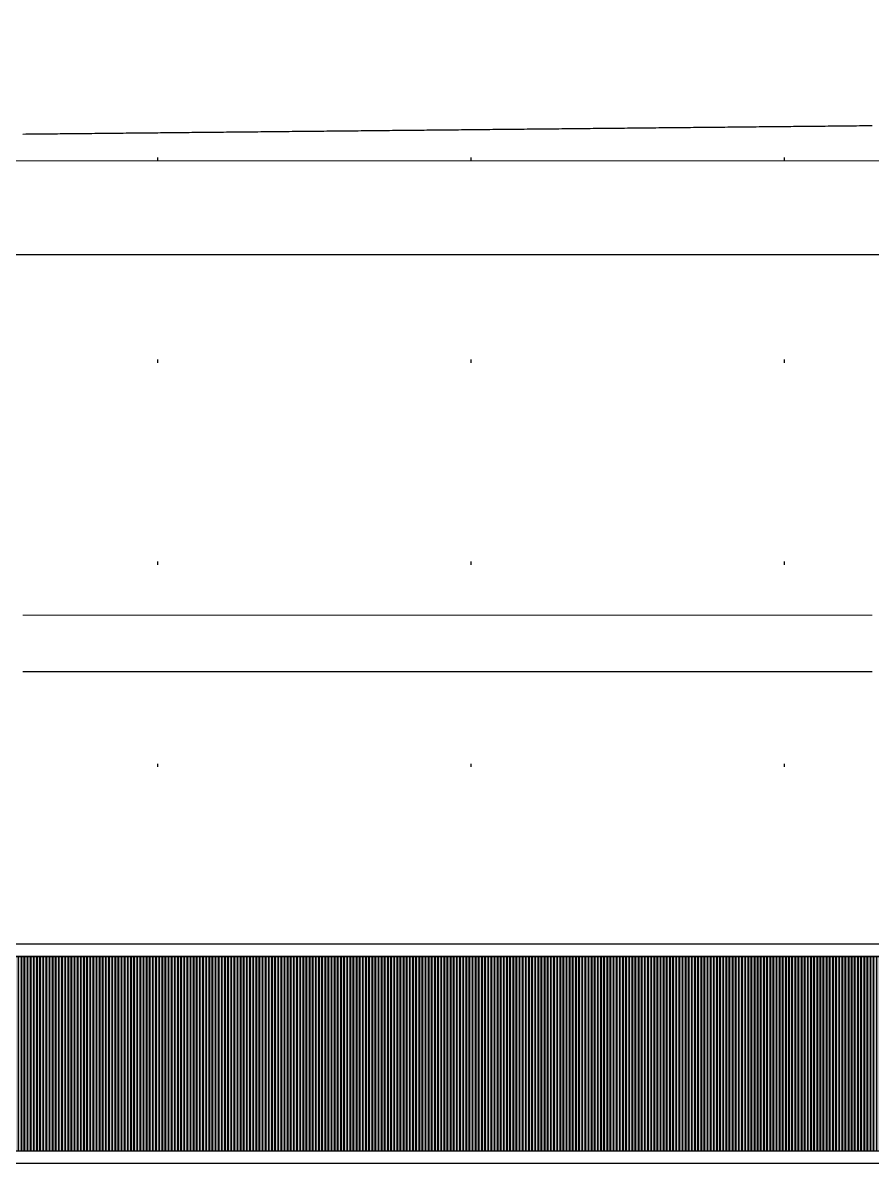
# Model space of a CAD drawing. Header units: millimetres. Extents: x -226 to 1784, y 10 to 1137.
# Drawn here: x 235.71 to 262.81, y 53.51 to 89.91 of the extents above; entities that cross this region are included whole.
import ezdxf

# ---------------------------------------------------------------- set-up
doc = ezdxf.new("R2010")
doc.units = ezdxf.units.MM
doc.linetypes.add('DOT', pattern=[6.35, 0, -6.35])
for name, color, linetype in [('График_Rгр.', 79, 'Continuous'), ('График_Глуб', 36, 'Continuous'), ('Кор сред грунта', 2, 'Continuous'), ('Макет', 7, 'Continuous'), ('Перешкоди', 7, 'Continuous')]:
    doc.layers.add(name, color=color, linetype=linetype)
doc.layers.add('График_Rгр_20Ом.', color=1, linetype='Continuous', lineweight=0)
doc.layers.add('График_Нормативной_Глубины', color=3, linetype='Continuous', lineweight=0)

# ---------------------------------------------------------------- blocks, each defined once
blk = doc.blocks.new('Кор_сред_грунта')
at = {"layer": 'Кор сред грунта'}
h = blk.add_hatch(color=256, dxfattribs=at)
h.dxf.hatch_style = 1
h.set_gradient(color1=(255, 255, 0), color2=(255, 255, 0), tint=0.59)
h.paths.add_polyline_path([(1.25, -201.893), (0.25, -201.893), (0.25, -208.093), (1.25, -208.093)])
for p, q in [((0.75, -201.893), (0.25, -201.893)), ((0.25, -201.893), (0.25, -208.093)), ((0.45, -201.893), (0.6, -201.893)), ((1.25, -201.893), (0.75, -201.893)), ((0.9, -201.893), (0.9, -201.893)), ((1.25, -208.093), (1.25, -201.893)), ((0.25, -208.093), (1.25, -208.093))]:
    blk.add_line(p, q, dxfattribs=at)

msp = doc.modelspace()

# ---------------------------------------------------------------- linework, layer by layer
at = {"layer": 'График_Rгр.'}
msp.add_lwpolyline([(235.703, 86.357), (235.71, 86.357), (235.803, 86.358), (235.81, 86.358), (235.903, 86.359), (235.91, 86.359), (236, 86.36), (236.003, 86.36), (236.01, 86.36), (236.103, 86.361), (236.11, 86.361), (236.203, 86.362), (236.21, 86.362), (236.303, 86.363), (236.31, 86.363), (236.403, 86.364), (236.41, 86.364), (236.503, 86.365), (236.51, 86.365), (236.603, 86.366), (236.61, 86.366), (236.703, 86.367), (236.71, 86.367), (236.803, 86.368), (236.81, 86.368), (236.903, 86.369), (236.91, 86.369), (237, 86.37), (237.003, 86.37), (237.01, 86.37), (237.103, 86.371), (237.11, 86.371), (237.203, 86.372), (237.21, 86.372), (237.303, 86.373), (237.31, 86.373), (237.403, 86.374), (237.41, 86.374), (237.503, 86.375), (237.51, 86.375), (237.603, 86.376), (237.61, 86.376), (237.703, 86.377), (237.71, 86.377), (237.803, 86.378), (237.81, 86.378), (237.903, 86.379), (237.91, 86.379), (238, 86.38), (238.003, 86.38), (238.01, 86.38), (238.103, 86.381), (238.11, 86.381), (238.203, 86.382), (238.21, 86.382), (238.303, 86.383), (238.31, 86.383), (238.403, 86.384), (238.41, 86.384), (238.503, 86.385), (238.51, 86.385), (238.603, 86.386), (238.61, 86.386), (238.703, 86.387), (238.71, 86.387), (238.803, 86.388), (238.81, 86.388), (238.903, 86.389), (238.91, 86.389), (239, 86.39), (239.003, 86.39), (239.01, 86.39), (239.103, 86.391), (239.11, 86.391), (239.203, 86.392), (239.21, 86.392), (239.303, 86.393), (239.31, 86.393), (239.403, 86.394), (239.41, 86.394), (239.503, 86.395), (239.51, 86.395), (239.603, 86.396), (239.61, 86.396), (239.703, 86.397), (239.71, 86.397), (239.803, 86.398), (239.81, 86.398), (239.903, 86.399), (239.91, 86.399), (240, 86.4), (240.003, 86.4), (240.01, 86.4), (240.103, 86.401), (240.11, 86.401), (240.203, 86.402), (240.21, 86.402), (240.303, 86.403), (240.31, 86.403), (240.403, 86.404), (240.41, 86.404), (240.503, 86.405), (240.51, 86.405), (240.603, 86.406), (240.61, 86.406), (240.703, 86.407), (240.71, 86.407), (240.803, 86.408), (240.81, 86.408), (240.903, 86.409), (240.91, 86.409), (241, 86.41), (241.003, 86.41), (241.01, 86.41), (241.103, 86.411), (241.11, 86.411), (241.203, 86.412), (241.21, 86.412), (241.303, 86.413), (241.31, 86.413), (241.403, 86.414), (241.41, 86.414), (241.503, 86.415), (241.51, 86.415), (241.603, 86.416), (241.61, 86.416), (241.703, 86.417), (241.71, 86.417), (241.803, 86.418), (241.81, 86.418), (241.903, 86.419), (241.91, 86.419), (242, 86.42), (242.003, 86.42), (242.01, 86.42), (242.103, 86.421), (242.11, 86.421), (242.203, 86.422), (242.21, 86.422), (242.303, 86.423), (242.31, 86.423), (242.403, 86.424), (242.41, 86.424), (242.503, 86.425), (242.51, 86.425), (242.603, 86.426), (242.61, 86.426), (242.703, 86.427), (242.71, 86.427), (242.803, 86.428), (242.81, 86.428), (242.903, 86.429), (242.91, 86.429), (243, 86.43), (243.003, 86.43), (243.01, 86.43), (243.103, 86.431), (243.11, 86.431), (243.203, 86.432), (243.21, 86.432), (243.303, 86.433), (243.31, 86.433), (243.403, 86.434), (243.41, 86.434), (243.503, 86.435), (243.51, 86.435), (243.603, 86.436), (243.61, 86.436), (243.703, 86.437), (243.71, 86.437), (243.803, 86.438), (243.81, 86.438), (243.903, 86.439), (243.91, 86.439), (244, 86.44), (244.003, 86.44), (244.01, 86.44), (244.103, 86.441), (244.11, 86.441), (244.203, 86.442), (244.21, 86.442), (244.303, 86.443), (244.31, 86.443), (244.403, 86.444), (244.41, 86.444), (244.503, 86.445), (244.51, 86.445), (244.603, 86.446), (244.61, 86.446), (244.703, 86.447), (244.71, 86.447), (244.803, 86.448), (244.81, 86.448), (244.903, 86.449), (244.91, 86.449), (245, 86.45), (245.003, 86.45), (245.01, 86.45), (245.103, 86.451), (245.11, 86.451), (245.203, 86.452), (245.21, 86.452), (245.303, 86.453), (245.31, 86.453), (245.403, 86.454), (245.41, 86.454), (245.503, 86.455), (245.51, 86.455), (245.603, 86.456), (245.61, 86.456), (245.703, 86.457), (245.71, 86.457), (245.803, 86.458), (245.81, 86.458), (245.903, 86.459), (245.91, 86.459), (246, 86.46), (246.003, 86.46), (246.01, 86.46), (246.103, 86.461), (246.11, 86.461), (246.203, 86.462), (246.21, 86.462), (246.303, 86.463), (246.31, 86.463), (246.403, 86.464), (246.41, 86.464), (246.503, 86.465), (246.51, 86.465), (246.603, 86.466), (246.61, 86.466), (246.703, 86.467), (246.71, 86.467), (246.803, 86.468), (246.81, 86.468), (246.903, 86.469), (246.91, 86.469), (247, 86.47), (247.003, 86.47), (247.01, 86.47), (247.103, 86.471), (247.11, 86.471), (247.203, 86.472), (247.21, 86.472), (247.303, 86.473), (247.31, 86.473), (247.403, 86.474), (247.41, 86.474), (247.503, 86.475), (247.51, 86.475), (247.603, 86.476), (247.61, 86.476), (247.703, 86.477), (247.71, 86.477), (247.803, 86.478), (247.81, 86.478), (247.903, 86.479), (247.91, 86.479), (248, 86.48), (248.003, 86.48), (248.01, 86.48), (248.103, 86.481), (248.11, 86.481), (248.203, 86.482), (248.21, 86.482), (248.303, 86.483), (248.31, 86.483), (248.403, 86.484), (248.41, 86.484), (248.503, 86.485), (248.51, 86.485), (248.603, 86.486), (248.61, 86.486), (248.703, 86.487), (248.71, 86.487), (248.803, 86.488), (248.81, 86.488), (248.903, 86.489), (248.91, 86.489), (249, 86.49), (249.003, 86.49), (249.01, 86.49), (249.103, 86.491), (249.11, 86.491), (249.203, 86.492), (249.21, 86.492), (249.303, 86.493), (249.31, 86.493), (249.403, 86.494), (249.41, 86.494), (249.503, 86.495), (249.51, 86.495), (249.603, 86.496), (249.61, 86.496), (249.703, 86.497), (249.71, 86.497), (249.803, 86.498), (249.81, 86.498), (249.903, 86.499), (249.91, 86.499), (250, 86.5), (250.003, 86.5), (250.01, 86.5), (250.103, 86.501), (250.11, 86.501), (250.203, 86.502), (250.21, 86.502), (250.303, 86.503), (250.31, 86.503), (250.403, 86.504), (250.41, 86.504), (250.503, 86.505), (250.51, 86.505), (250.603, 86.506), (250.61, 86.506), (250.703, 86.507), (250.71, 86.507), (250.803, 86.508), (250.81, 86.508), (250.903, 86.509), (250.91, 86.509), (251, 86.51), (251.003, 86.51), (251.01, 86.51), (251.103, 86.511), (251.11, 86.511), (251.203, 86.512), (251.21, 86.512), (251.303, 86.513), (251.31, 86.513), (251.403, 86.514), (251.41, 86.514), (251.503, 86.515), (251.51, 86.515), (251.603, 86.516), (251.61, 86.516), (251.703, 86.517), (251.71, 86.517), (251.803, 86.518), (251.81, 86.518), (251.903, 86.519), (251.91, 86.519), (252, 86.52), (252.003, 86.52), (252.01, 86.52), (252.103, 86.521), (252.11, 86.521), (252.203, 86.522), (252.21, 86.522), (252.303, 86.523), (252.31, 86.523), (252.403, 86.524), (252.41, 86.524), (252.503, 86.525), (252.51, 86.525), (252.603, 86.526), (252.61, 86.526), (252.703, 86.527), (252.71, 86.527), (252.803, 86.528), (252.81, 86.528), (252.903, 86.529), (252.91, 86.529), (253, 86.53), (253.003, 86.53), (253.01, 86.53), (253.103, 86.531), (253.11, 86.531), (253.203, 86.532), (253.21, 86.532), (253.303, 86.533), (253.31, 86.533), (253.403, 86.534), (253.41, 86.534), (253.503, 86.535), (253.51, 86.535), (253.603, 86.536), (253.61, 86.536), (253.703, 86.537), (253.71, 86.537), (253.803, 86.538), (253.81, 86.538), (253.903, 86.539), (253.91, 86.539), (254, 86.54), (254.003, 86.54), (254.01, 86.54), (254.103, 86.541), (254.11, 86.541), (254.203, 86.542), (254.21, 86.542), (254.303, 86.543), (254.31, 86.543), (254.403, 86.544), (254.41, 86.544), (254.503, 86.545), (254.51, 86.545), (254.603, 86.546), (254.61, 86.546), (254.703, 86.547), (254.71, 86.547), (254.803, 86.548), (254.81, 86.548), (254.903, 86.549), (254.91, 86.549), (255, 86.55), (255.003, 86.55), (255.01, 86.55), (255.103, 86.551), (255.11, 86.551), (255.203, 86.552), (255.21, 86.552), (255.303, 86.553), (255.31, 86.553), (255.403, 86.554), (255.41, 86.554), (255.503, 86.555), (255.51, 86.555), (255.603, 86.556), (255.61, 86.556), (255.703, 86.557), (255.71, 86.557), (255.803, 86.558), (255.81, 86.558), (255.903, 86.559), (255.91, 86.559), (256, 86.56), (256.003, 86.56), (256.01, 86.56), (256.103, 86.561), (256.11, 86.561), (256.203, 86.562), (256.21, 86.562), (256.303, 86.563), (256.31, 86.563), (256.403, 86.564), (256.41, 86.564), (256.503, 86.565), (256.51, 86.565), (256.603, 86.566), (256.61, 86.566), (256.703, 86.567), (256.71, 86.567), (256.803, 86.568), (256.81, 86.568), (256.903, 86.569), (256.91, 86.569), (257, 86.57), (257.003, 86.57), (257.01, 86.57), (257.103, 86.571), (257.11, 86.571), (257.203, 86.572), (257.21, 86.572), (257.303, 86.573), (257.31, 86.573), (257.403, 86.574), (257.41, 86.574), (257.503, 86.575), (257.51, 86.575), (257.603, 86.576), (257.61, 86.576), (257.703, 86.577), (257.71, 86.577), (257.803, 86.578), (257.81, 86.578), (257.903, 86.579), (257.91, 86.579), (258, 86.58), (258.003, 86.58), (258.01, 86.58), (258.103, 86.581), (258.11, 86.581), (258.203, 86.582), (258.21, 86.582), (258.303, 86.583), (258.31, 86.583), (258.403, 86.584), (258.41, 86.584), (258.503, 86.585), (258.51, 86.585), (258.603, 86.586), (258.61, 86.586), (258.703, 86.587), (258.71, 86.587), (258.803, 86.588), (258.81, 86.588), (258.903, 86.589), (258.91, 86.589), (259, 86.59), (259.003, 86.59), (259.01, 86.59), (259.103, 86.591), (259.11, 86.591), (259.203, 86.592), (259.21, 86.592), (259.303, 86.593), (259.31, 86.593), (259.403, 86.594), (259.41, 86.594), (259.503, 86.595), (259.51, 86.595), (259.603, 86.596), (259.61, 86.596), (259.703, 86.597), (259.71, 86.597), (259.803, 86.598), (259.81, 86.598), (259.903, 86.599), (259.91, 86.599), (260, 86.6), (260.003, 86.6), (260.01, 86.6), (260.103, 86.601), (260.11, 86.601), (260.203, 86.602), (260.21, 86.602), (260.303, 86.603), (260.31, 86.603), (260.403, 86.604), (260.41, 86.604), (260.503, 86.605), (260.51, 86.605), (260.603, 86.606), (260.61, 86.606), (260.703, 86.607), (260.71, 86.607), (260.803, 86.608), (260.81, 86.608), (260.903, 86.609), (260.91, 86.609), (261, 86.61), (261.003, 86.61), (261.01, 86.61), (261.103, 86.611), (261.11, 86.611), (261.203, 86.612), (261.21, 86.612), (261.303, 86.613), (261.31, 86.613), (261.403, 86.614), (261.41, 86.614), (261.503, 86.615), (261.51, 86.615), (261.603, 86.616), (261.61, 86.616), (261.703, 86.617), (261.71, 86.617), (261.803, 86.618), (261.81, 86.618), (261.903, 86.619), (261.91, 86.619), (262, 86.62), (262.003, 86.62), (262.01, 86.62), (262.103, 86.621), (262.11, 86.621), (262.203, 86.622), (262.21, 86.622), (262.303, 86.623), (262.31, 86.623), (262.403, 86.624), (262.41, 86.624), (262.503, 86.625), (262.51, 86.625), (262.603, 86.626), (262.61, 86.626), (262.703, 86.627), (262.71, 86.627), (262.803, 86.628), (262.81, 86.628)], dxfattribs=at)
at = {"layer": 'График_Rгр_20Ом.'}
msp.add_lwpolyline([(90, 85.5), (390, 85.5)], dxfattribs=at)
at = {"layer": 'График_Глуб'}
msp.add_lwpolyline([(235.703, 69.2), (235.71, 69.2), (235.803, 69.2), (235.81, 69.2), (235.903, 69.2), (235.91, 69.2), (236, 69.2), (236.003, 69.2), (236.01, 69.2), (236.103, 69.2), (236.11, 69.2), (236.203, 69.2), (236.21, 69.2), (236.303, 69.2), (236.31, 69.2), (236.403, 69.2), (236.41, 69.2), (236.503, 69.2), (236.51, 69.2), (236.603, 69.2), (236.61, 69.2), (236.703, 69.2), (236.71, 69.2), (236.803, 69.2), (236.81, 69.2), (236.903, 69.2), (236.91, 69.2), (237, 69.2), (237.003, 69.2), (237.01, 69.2), (237.103, 69.2), (237.11, 69.2), (237.203, 69.2), (237.21, 69.2), (237.303, 69.2), (237.31, 69.2), (237.403, 69.2), (237.41, 69.2), (237.503, 69.2), (237.51, 69.2), (237.603, 69.2), (237.61, 69.2), (237.703, 69.2), (237.71, 69.2), (237.803, 69.2), (237.81, 69.2), (237.903, 69.2), (237.91, 69.2), (238, 69.2), (238.003, 69.2), (238.01, 69.2), (238.103, 69.2), (238.11, 69.2), (238.203, 69.2), (238.21, 69.2), (238.303, 69.2), (238.31, 69.2), (238.403, 69.2), (238.41, 69.2), (238.503, 69.2), (238.51, 69.2), (238.603, 69.2), (238.61, 69.2), (238.703, 69.2), (238.71, 69.2), (238.803, 69.2), (238.81, 69.2), (238.903, 69.2), (238.91, 69.2), (239, 69.2), (239.003, 69.2), (239.01, 69.2), (239.103, 69.2), (239.11, 69.2), (239.203, 69.2), (239.21, 69.2), (239.303, 69.2), (239.31, 69.2), (239.403, 69.2), (239.41, 69.2), (239.503, 69.2), (239.51, 69.2), (239.603, 69.2), (239.61, 69.2), (239.703, 69.2), (239.71, 69.2), (239.803, 69.2), (239.81, 69.2), (239.903, 69.2), (239.91, 69.2), (240, 69.2), (240.003, 69.2), (240.01, 69.2), (240.103, 69.2), (240.11, 69.2), (240.203, 69.2), (240.21, 69.2), (240.303, 69.2), (240.31, 69.2), (240.403, 69.2), (240.41, 69.2), (240.503, 69.2), (240.51, 69.2), (240.603, 69.2), (240.61, 69.2), (240.703, 69.2), (240.71, 69.2), (240.803, 69.2), (240.81, 69.2), (240.903, 69.2), (240.91, 69.2), (241, 69.2), (241.003, 69.2), (241.01, 69.2), (241.103, 69.2), (241.11, 69.2), (241.203, 69.2), (241.21, 69.2), (241.303, 69.2), (241.31, 69.2), (241.403, 69.2), (241.41, 69.2), (241.503, 69.2), (241.51, 69.2), (241.603, 69.2), (241.61, 69.2), (241.703, 69.2), (241.71, 69.2), (241.803, 69.2), (241.81, 69.2), (241.903, 69.2), (241.91, 69.2), (242, 69.2), (242.003, 69.2), (242.01, 69.2), (242.103, 69.2), (242.11, 69.2), (242.203, 69.2), (242.21, 69.2), (242.303, 69.2), (242.31, 69.2), (242.403, 69.2), (242.41, 69.2), (242.503, 69.2), (242.51, 69.2), (242.603, 69.2), (242.61, 69.2), (242.703, 69.2), (242.71, 69.2), (242.803, 69.2), (242.81, 69.2), (242.903, 69.2), (242.91, 69.2), (243, 69.2), (243.003, 69.2), (243.01, 69.2), (243.103, 69.2), (243.11, 69.2), (243.203, 69.2), (243.21, 69.2), (243.303, 69.2), (243.31, 69.2), (243.403, 69.2), (243.41, 69.2), (243.503, 69.2), (243.51, 69.2), (243.603, 69.2), (243.61, 69.2), (243.703, 69.2), (243.71, 69.2), (243.803, 69.2), (243.81, 69.2), (243.903, 69.2), (243.91, 69.2), (244, 69.2), (244.003, 69.2), (244.01, 69.2), (244.103, 69.2), (244.11, 69.2), (244.203, 69.2), (244.21, 69.2), (244.303, 69.2), (244.31, 69.2), (244.403, 69.2), (244.41, 69.2), (244.503, 69.2), (244.51, 69.2), (244.603, 69.2), (244.61, 69.2), (244.703, 69.2), (244.71, 69.2), (244.803, 69.2), (244.81, 69.2), (244.903, 69.2), (244.91, 69.2), (245, 69.2), (245.003, 69.2), (245.01, 69.2), (245.103, 69.2), (245.11, 69.2), (245.203, 69.2), (245.21, 69.2), (245.303, 69.2), (245.31, 69.2), (245.403, 69.2), (245.41, 69.2), (245.503, 69.2), (245.51, 69.2), (245.603, 69.2), (245.61, 69.2), (245.703, 69.2), (245.71, 69.2), (245.803, 69.2), (245.81, 69.2), (245.903, 69.2), (245.91, 69.2), (246, 69.2), (246.003, 69.2), (246.01, 69.2), (246.103, 69.2), (246.11, 69.2), (246.203, 69.2), (246.21, 69.2), (246.303, 69.2), (246.31, 69.2), (246.403, 69.2), (246.41, 69.2), (246.503, 69.2), (246.51, 69.2), (246.603, 69.2), (246.61, 69.2), (246.703, 69.2), (246.71, 69.2), (246.803, 69.2), (246.81, 69.2), (246.903, 69.2), (246.91, 69.2), (247, 69.2), (247.003, 69.2), (247.01, 69.2), (247.103, 69.2), (247.11, 69.2), (247.203, 69.2), (247.21, 69.2), (247.303, 69.2), (247.31, 69.2), (247.403, 69.2), (247.41, 69.2), (247.503, 69.2), (247.51, 69.2), (247.603, 69.2), (247.61, 69.2), (247.703, 69.2), (247.71, 69.2), (247.803, 69.2), (247.81, 69.2), (247.903, 69.2), (247.91, 69.2), (248, 69.2), (248.003, 69.2), (248.01, 69.2), (248.103, 69.2), (248.11, 69.2), (248.203, 69.2), (248.21, 69.2), (248.303, 69.2), (248.31, 69.2), (248.403, 69.2), (248.41, 69.2), (248.503, 69.2), (248.51, 69.2), (248.603, 69.2), (248.61, 69.2), (248.703, 69.2), (248.71, 69.2), (248.803, 69.2), (248.81, 69.2), (248.903, 69.2), (248.91, 69.2), (249, 69.2), (249.003, 69.2), (249.01, 69.2), (249.103, 69.2), (249.11, 69.2), (249.203, 69.2), (249.21, 69.2), (249.303, 69.2), (249.31, 69.2), (249.403, 69.2), (249.41, 69.2), (249.503, 69.2), (249.51, 69.2), (249.603, 69.2), (249.61, 69.2), (249.703, 69.2), (249.71, 69.2), (249.803, 69.2), (249.81, 69.2), (249.903, 69.2), (249.91, 69.2), (250, 69.2), (250.003, 69.2), (250.01, 69.2), (250.103, 69.2), (250.11, 69.2), (250.203, 69.2), (250.21, 69.2), (250.303, 69.2), (250.31, 69.2), (250.403, 69.2), (250.41, 69.2), (250.503, 69.2), (250.51, 69.2), (250.603, 69.2), (250.61, 69.2), (250.703, 69.2), (250.71, 69.2), (250.803, 69.2), (250.81, 69.2), (250.903, 69.2), (250.91, 69.2), (251, 69.2), (251.003, 69.2), (251.01, 69.2), (251.103, 69.2), (251.11, 69.2), (251.203, 69.2), (251.21, 69.2), (251.303, 69.2), (251.31, 69.2), (251.403, 69.2), (251.41, 69.2), (251.503, 69.2), (251.51, 69.2), (251.603, 69.2), (251.61, 69.2), (251.703, 69.2), (251.71, 69.2), (251.803, 69.2), (251.81, 69.2), (251.903, 69.2), (251.91, 69.2), (252, 69.2), (252.003, 69.2), (252.01, 69.2), (252.103, 69.2), (252.11, 69.2), (252.203, 69.2), (252.21, 69.2), (252.303, 69.2), (252.31, 69.2), (252.403, 69.2), (252.41, 69.2), (252.503, 69.2), (252.51, 69.2), (252.603, 69.2), (252.61, 69.2), (252.703, 69.2), (252.71, 69.2), (252.803, 69.2), (252.81, 69.2), (252.903, 69.2), (252.91, 69.2), (253, 69.2), (253.003, 69.2), (253.01, 69.2), (253.103, 69.2), (253.11, 69.2), (253.203, 69.2), (253.21, 69.2), (253.303, 69.2), (253.31, 69.2), (253.403, 69.2), (253.41, 69.2), (253.503, 69.2), (253.51, 69.2), (253.603, 69.2), (253.61, 69.2), (253.703, 69.2), (253.71, 69.2), (253.803, 69.2), (253.81, 69.2), (253.903, 69.2), (253.91, 69.2), (254, 69.2), (254.003, 69.2), (254.01, 69.2), (254.103, 69.2), (254.11, 69.2), (254.203, 69.2), (254.21, 69.2), (254.303, 69.2), (254.31, 69.2), (254.403, 69.2), (254.41, 69.2), (254.503, 69.2), (254.51, 69.2), (254.603, 69.2), (254.61, 69.2), (254.703, 69.2), (254.71, 69.2), (254.803, 69.2), (254.81, 69.2), (254.903, 69.2), (254.91, 69.2), (255, 69.2), (255.003, 69.2), (255.01, 69.2), (255.103, 69.2), (255.11, 69.2), (255.203, 69.2), (255.21, 69.2), (255.303, 69.2), (255.31, 69.2), (255.403, 69.2), (255.41, 69.2), (255.503, 69.2), (255.51, 69.2), (255.603, 69.2), (255.61, 69.2), (255.703, 69.2), (255.71, 69.2), (255.803, 69.2), (255.81, 69.2), (255.903, 69.2), (255.91, 69.2), (256, 69.2), (256.003, 69.2), (256.01, 69.2), (256.103, 69.2), (256.11, 69.2), (256.203, 69.2), (256.21, 69.2), (256.303, 69.2), (256.31, 69.2), (256.403, 69.2), (256.41, 69.2), (256.503, 69.2), (256.51, 69.2), (256.603, 69.2), (256.61, 69.2), (256.703, 69.2), (256.71, 69.2), (256.803, 69.2), (256.81, 69.2), (256.903, 69.2), (256.91, 69.2), (257, 69.2), (257.003, 69.2), (257.01, 69.2), (257.103, 69.2), (257.11, 69.2), (257.203, 69.2), (257.21, 69.2), (257.303, 69.2), (257.31, 69.2), (257.403, 69.2), (257.41, 69.2), (257.503, 69.2), (257.51, 69.2), (257.603, 69.2), (257.61, 69.2), (257.703, 69.2), (257.71, 69.2), (257.803, 69.2), (257.81, 69.2), (257.903, 69.2), (257.91, 69.2), (258, 69.2), (258.003, 69.2), (258.01, 69.2), (258.103, 69.2), (258.11, 69.2), (258.203, 69.2), (258.21, 69.2), (258.303, 69.2), (258.31, 69.2), (258.403, 69.2), (258.41, 69.2), (258.503, 69.2), (258.51, 69.2), (258.603, 69.2), (258.61, 69.2), (258.703, 69.2), (258.71, 69.2), (258.803, 69.2), (258.81, 69.2), (258.903, 69.2), (258.91, 69.2), (259, 69.2), (259.003, 69.2), (259.01, 69.2), (259.103, 69.2), (259.11, 69.2), (259.203, 69.2), (259.21, 69.2), (259.303, 69.2), (259.31, 69.2), (259.403, 69.2), (259.41, 69.2), (259.503, 69.2), (259.51, 69.2), (259.603, 69.2), (259.61, 69.2), (259.703, 69.2), (259.71, 69.2), (259.803, 69.2), (259.81, 69.2), (259.903, 69.2), (259.91, 69.2), (260, 69.2), (260.003, 69.2), (260.01, 69.2), (260.103, 69.2), (260.11, 69.2), (260.203, 69.2), (260.21, 69.2), (260.303, 69.2), (260.31, 69.2), (260.403, 69.2), (260.41, 69.2), (260.503, 69.2), (260.51, 69.2), (260.603, 69.2), (260.61, 69.2), (260.703, 69.2), (260.71, 69.2), (260.803, 69.2), (260.81, 69.2), (260.903, 69.2), (260.91, 69.2), (261, 69.2), (261.003, 69.2), (261.01, 69.2), (261.103, 69.2), (261.11, 69.2), (261.203, 69.2), (261.21, 69.2), (261.303, 69.2), (261.31, 69.2), (261.403, 69.2), (261.41, 69.2), (261.503, 69.2), (261.51, 69.2), (261.603, 69.2), (261.61, 69.2), (261.703, 69.2), (261.71, 69.2), (261.803, 69.2), (261.81, 69.2), (261.903, 69.2), (261.91, 69.2), (262, 69.2), (262.003, 69.2), (262.01, 69.2), (262.103, 69.2), (262.11, 69.2), (262.203, 69.2), (262.21, 69.2), (262.303, 69.2), (262.31, 69.2), (262.403, 69.2), (262.41, 69.2), (262.503, 69.2), (262.51, 69.2), (262.603, 69.2), (262.61, 69.2), (262.703, 69.2), (262.71, 69.2), (262.803, 69.2), (262.81, 69.2)], dxfattribs=at)
at = {"layer": 'График_Нормативной_Глубины'}
msp.add_lwpolyline([(235.703, 71), (235.71, 71), (235.803, 71), (235.81, 71), (235.903, 71), (235.91, 71), (236, 71), (236.003, 71), (236.01, 71), (236.103, 71), (236.11, 71), (236.203, 71), (236.21, 71), (236.303, 71), (236.31, 71), (236.403, 71), (236.41, 71), (236.503, 71), (236.51, 71), (236.603, 71), (236.61, 71), (236.703, 71), (236.71, 71), (236.803, 71), (236.81, 71), (236.903, 71), (236.91, 71), (237, 71), (237.003, 71), (237.01, 71), (237.103, 71), (237.11, 71), (237.203, 71), (237.21, 71), (237.303, 71), (237.31, 71), (237.403, 71), (237.41, 71), (237.503, 71), (237.51, 71), (237.603, 71), (237.61, 71), (237.703, 71), (237.71, 71), (237.803, 71), (237.81, 71), (237.903, 71), (237.91, 71), (238, 71), (238.003, 71), (238.01, 71), (238.103, 71), (238.11, 71), (238.203, 71), (238.21, 71), (238.303, 71), (238.31, 71), (238.403, 71), (238.41, 71), (238.503, 71), (238.51, 71), (238.603, 71), (238.61, 71), (238.703, 71), (238.71, 71), (238.803, 71), (238.81, 71), (238.903, 71), (238.91, 71), (239, 71), (239.003, 71), (239.01, 71), (239.103, 71), (239.11, 71), (239.203, 71), (239.21, 71), (239.303, 71), (239.31, 71), (239.403, 71), (239.41, 71), (239.503, 71), (239.51, 71), (239.603, 71), (239.61, 71), (239.703, 71), (239.71, 71), (239.803, 71), (239.81, 71), (239.903, 71), (239.91, 71), (240, 71), (240.003, 71), (240.01, 71), (240.103, 71), (240.11, 71), (240.203, 71), (240.21, 71), (240.303, 71), (240.31, 71), (240.403, 71), (240.41, 71), (240.503, 71), (240.51, 71), (240.603, 71), (240.61, 71), (240.703, 71), (240.71, 71), (240.803, 71), (240.81, 71), (240.903, 71), (240.91, 71), (241, 71), (241.003, 71), (241.01, 71), (241.103, 71), (241.11, 71), (241.203, 71), (241.21, 71), (241.303, 71), (241.31, 71), (241.403, 71), (241.41, 71), (241.503, 71), (241.51, 71), (241.603, 71), (241.61, 71), (241.703, 71), (241.71, 71), (241.803, 71), (241.81, 71), (241.903, 71), (241.91, 71), (242, 71), (242.003, 71), (242.01, 71), (242.103, 71), (242.11, 71), (242.203, 71), (242.21, 71), (242.303, 71), (242.31, 71), (242.403, 71), (242.41, 71), (242.503, 71), (242.51, 71), (242.603, 71), (242.61, 71), (242.703, 71), (242.71, 71), (242.803, 71), (242.81, 71), (242.903, 71), (242.91, 71), (243, 71), (243.003, 71), (243.01, 71), (243.103, 71), (243.11, 71), (243.203, 71), (243.21, 71), (243.303, 71), (243.31, 71), (243.403, 71), (243.41, 71), (243.503, 71), (243.51, 71), (243.603, 71), (243.61, 71), (243.703, 71), (243.71, 71), (243.803, 71), (243.81, 71), (243.903, 71), (243.91, 71), (244, 71), (244.003, 71), (244.01, 71), (244.103, 71), (244.11, 71), (244.203, 71), (244.21, 71), (244.303, 71), (244.31, 71), (244.403, 71), (244.41, 71), (244.503, 71), (244.51, 71), (244.603, 71), (244.61, 71), (244.703, 71), (244.71, 71), (244.803, 71), (244.81, 71), (244.903, 71), (244.91, 71), (245, 71), (245.003, 71), (245.01, 71), (245.103, 71), (245.11, 71), (245.203, 71), (245.21, 71), (245.303, 71), (245.31, 71), (245.403, 71), (245.41, 71), (245.503, 71), (245.51, 71), (245.603, 71), (245.61, 71), (245.703, 71), (245.71, 71), (245.803, 71), (245.81, 71), (245.903, 71), (245.91, 71), (246, 71), (246.003, 71), (246.01, 71), (246.103, 71), (246.11, 71), (246.203, 71), (246.21, 71), (246.303, 71), (246.31, 71), (246.403, 71), (246.41, 71), (246.503, 71), (246.51, 71), (246.603, 71), (246.61, 71), (246.703, 71), (246.71, 71), (246.803, 71), (246.81, 71), (246.903, 71), (246.91, 71), (247, 71), (247.003, 71), (247.01, 71), (247.103, 71), (247.11, 71), (247.203, 71), (247.21, 71), (247.303, 71), (247.31, 71), (247.403, 71), (247.41, 71), (247.503, 71), (247.51, 71), (247.603, 71), (247.61, 71), (247.703, 71), (247.71, 71), (247.803, 71), (247.81, 71), (247.903, 71), (247.91, 71), (248, 71), (248.003, 71), (248.01, 71), (248.103, 71), (248.11, 71), (248.203, 71), (248.21, 71), (248.303, 71), (248.31, 71), (248.403, 71), (248.41, 71), (248.503, 71), (248.51, 71), (248.603, 71), (248.61, 71), (248.703, 71), (248.71, 71), (248.803, 71), (248.81, 71), (248.903, 71), (248.91, 71), (249, 71), (249.003, 71), (249.01, 71), (249.103, 71), (249.11, 71), (249.203, 71), (249.21, 71), (249.303, 71), (249.31, 71), (249.403, 71), (249.41, 71), (249.503, 71), (249.51, 71), (249.603, 71), (249.61, 71), (249.703, 71), (249.71, 71), (249.803, 71), (249.81, 71), (249.903, 71), (249.91, 71), (250, 71), (250.003, 71), (250.01, 71), (250.103, 71), (250.11, 71), (250.203, 71), (250.21, 71), (250.303, 71), (250.31, 71), (250.403, 71), (250.41, 71), (250.503, 71), (250.51, 71), (250.603, 71), (250.61, 71), (250.703, 71), (250.71, 71), (250.803, 71), (250.81, 71), (250.903, 71), (250.91, 71), (251, 71), (251.003, 71), (251.01, 71), (251.103, 71), (251.11, 71), (251.203, 71), (251.21, 71), (251.303, 71), (251.31, 71), (251.403, 71), (251.41, 71), (251.503, 71), (251.51, 71), (251.603, 71), (251.61, 71), (251.703, 71), (251.71, 71), (251.803, 71), (251.81, 71), (251.903, 71), (251.91, 71), (252, 71), (252.003, 71), (252.01, 71), (252.103, 71), (252.11, 71), (252.203, 71), (252.21, 71), (252.303, 71), (252.31, 71), (252.403, 71), (252.41, 71), (252.503, 71), (252.51, 71), (252.603, 71), (252.61, 71), (252.703, 71), (252.71, 71), (252.803, 71), (252.81, 71), (252.903, 71), (252.91, 71), (253, 71), (253.003, 71), (253.01, 71), (253.103, 71), (253.11, 71), (253.203, 71), (253.21, 71), (253.303, 71), (253.31, 71), (253.403, 71), (253.41, 71), (253.503, 71), (253.51, 71), (253.603, 71), (253.61, 71), (253.703, 71), (253.71, 71), (253.803, 71), (253.81, 71), (253.903, 71), (253.91, 71), (254, 71), (254.003, 71), (254.01, 71), (254.103, 71), (254.11, 71), (254.203, 71), (254.21, 71), (254.303, 71), (254.31, 71), (254.403, 71), (254.41, 71), (254.503, 71), (254.51, 71), (254.603, 71), (254.61, 71), (254.703, 71), (254.71, 71), (254.803, 71), (254.81, 71), (254.903, 71), (254.91, 71), (255, 71), (255.003, 71), (255.01, 71), (255.103, 71), (255.11, 71), (255.203, 71), (255.21, 71), (255.303, 71), (255.31, 71), (255.403, 71), (255.41, 71), (255.503, 71), (255.51, 71), (255.603, 71), (255.61, 71), (255.703, 71), (255.71, 71), (255.803, 71), (255.81, 71), (255.903, 71), (255.91, 71), (256, 71), (256.003, 71), (256.01, 71), (256.103, 71), (256.11, 71), (256.203, 71), (256.21, 71), (256.303, 71), (256.31, 71), (256.403, 71), (256.41, 71), (256.503, 71), (256.51, 71), (256.603, 71), (256.61, 71), (256.703, 71), (256.71, 71), (256.803, 71), (256.81, 71), (256.903, 71), (256.91, 71), (257, 71), (257.003, 71), (257.01, 71), (257.103, 71), (257.11, 71), (257.203, 71), (257.21, 71), (257.303, 71), (257.31, 71), (257.403, 71), (257.41, 71), (257.503, 71), (257.51, 71), (257.603, 71), (257.61, 71), (257.703, 71), (257.71, 71), (257.803, 71), (257.81, 71), (257.903, 71), (257.91, 71), (258, 71), (258.003, 71), (258.01, 71), (258.103, 71), (258.11, 71), (258.203, 71), (258.21, 71), (258.303, 71), (258.31, 71), (258.403, 71), (258.41, 71), (258.503, 71), (258.51, 71), (258.603, 71), (258.61, 71), (258.703, 71), (258.71, 71), (258.803, 71), (258.81, 71), (258.903, 71), (258.91, 71), (259, 71), (259.003, 71), (259.01, 71), (259.103, 71), (259.11, 71), (259.203, 71), (259.21, 71), (259.303, 71), (259.31, 71), (259.403, 71), (259.41, 71), (259.503, 71), (259.51, 71), (259.603, 71), (259.61, 71), (259.703, 71), (259.71, 71), (259.803, 71), (259.81, 71), (259.903, 71), (259.91, 71), (260, 71), (260.003, 71), (260.01, 71), (260.103, 71), (260.11, 71), (260.203, 71), (260.21, 71), (260.303, 71), (260.31, 71), (260.403, 71), (260.41, 71), (260.503, 71), (260.51, 71), (260.603, 71), (260.61, 71), (260.703, 71), (260.71, 71), (260.803, 71), (260.81, 71), (260.903, 71), (260.91, 71), (261, 71), (261.003, 71), (261.01, 71), (261.103, 71), (261.11, 71), (261.203, 71), (261.21, 71), (261.303, 71), (261.31, 71), (261.403, 71), (261.41, 71), (261.503, 71), (261.51, 71), (261.603, 71), (261.61, 71), (261.703, 71), (261.71, 71), (261.803, 71), (261.81, 71), (261.903, 71), (261.91, 71), (262, 71), (262.003, 71), (262.01, 71), (262.103, 71), (262.11, 71), (262.203, 71), (262.21, 71), (262.303, 71), (262.31, 71), (262.403, 71), (262.41, 71), (262.503, 71), (262.51, 71), (262.603, 71), (262.61, 71), (262.703, 71), (262.71, 71), (262.803, 71), (262.81, 71)], dxfattribs=at)
at = {"layer": 'Макет', "linetype": 'DOT', "lineweight": -2}
for p, q in [((240, 227.508), (240, 60.507)), ((250, 227.508), (250, 60.507)), ((260, 227.508), (260, 60.507))]:
    msp.add_line(p, q, dxfattribs=at)
at = {"layer": 'Макет', "lineweight": -2}
for p, q in [((20, 82.507), (390, 82.507)), ((20, 60.507), (390, 60.507)), ((20, 53.507), (390, 53.507))]:
    msp.add_line(p, q, dxfattribs=at)

# ---------------------------------------------------------------- block references
at = {"layer": 'Перешкоди'}
for p in [(234.503, 262), (234.51, 262), (234.603, 262), (234.61, 262), (234.703, 262), (234.71, 262), (234.803, 262), (234.81, 262), (234.903, 262), (234.91, 262), (235, 262), (235.003, 262), (235.01, 262), (235.103, 262), (235.11, 262), (235.203, 262), (235.21, 262), (235.303, 262), (235.31, 262), (235.403, 262), (235.41, 262), (235.503, 262), (235.51, 262), (235.603, 262), (235.61, 262), (235.703, 262), (235.71, 262), (235.803, 262), (235.81, 262), (235.903, 262), (235.91, 262), (236, 262), (236.003, 262), (236.01, 262), (236.103, 262), (236.11, 262), (236.203, 262), (236.21, 262), (236.303, 262), (236.31, 262), (236.403, 262), (236.41, 262), (236.503, 262), (236.51, 262), (236.603, 262), (236.61, 262), (236.703, 262), (236.71, 262), (236.803, 262), (236.81, 262), (236.903, 262), (236.91, 262), (237, 262), (237.003, 262), (237.01, 262), (237.103, 262), (237.11, 262), (237.203, 262), (237.21, 262), (237.303, 262), (237.31, 262), (237.403, 262), (237.41, 262), (237.503, 262), (237.51, 262), (237.603, 262), (237.61, 262), (237.703, 262), (237.71, 262), (237.803, 262), (237.81, 262), (237.903, 262), (237.91, 262), (238, 262), (238.003, 262), (238.01, 262), (238.103, 262), (238.11, 262), (238.203, 262), (238.21, 262), (238.303, 262), (238.31, 262), (238.403, 262), (238.41, 262), (238.503, 262), (238.51, 262), (238.603, 262), (238.61, 262), (238.703, 262), (238.71, 262), (238.803, 262), (238.81, 262), (238.903, 262), (238.91, 262), (239, 262), (239.003, 262), (239.01, 262), (239.103, 262), (239.11, 262), (239.203, 262), (239.21, 262), (239.303, 262), (239.31, 262), (239.403, 262), (239.41, 262), (239.503, 262), (239.51, 262), (239.603, 262), (239.61, 262), (239.703, 262), (239.71, 262), (239.803, 262), (239.81, 262), (239.903, 262), (239.91, 262), (240, 262), (240.003, 262), (240.01, 262), (240.103, 262), (240.11, 262), (240.203, 262), (240.21, 262), (240.303, 262), (240.31, 262), (240.403, 262), (240.41, 262), (240.503, 262), (240.51, 262), (240.603, 262), (240.61, 262), (240.703, 262), (240.71, 262), (240.803, 262), (240.81, 262), (240.903, 262), (240.91, 262), (241, 262), (241.003, 262), (241.01, 262), (241.103, 262), (241.11, 262), (241.203, 262), (241.21, 262), (241.303, 262), (241.31, 262), (241.403, 262), (241.41, 262), (241.503, 262), (241.51, 262), (241.603, 262), (241.61, 262), (241.703, 262), (241.71, 262), (241.803, 262), (241.81, 262), (241.903, 262), (241.91, 262), (242, 262), (242.003, 262), (242.01, 262), (242.103, 262), (242.11, 262), (242.203, 262), (242.21, 262), (242.303, 262), (242.31, 262), (242.403, 262), (242.41, 262), (242.503, 262), (242.51, 262), (242.603, 262), (242.61, 262), (242.703, 262), (242.71, 262), (242.803, 262), (242.81, 262), (242.903, 262), (242.91, 262), (243, 262), (243.003, 262), (243.01, 262), (243.103, 262), (243.11, 262), (243.203, 262), (243.21, 262), (243.303, 262), (243.31, 262), (243.403, 262), (243.41, 262), (243.503, 262), (243.51, 262), (243.603, 262), (243.61, 262), (243.703, 262), (243.71, 262), (243.803, 262), (243.81, 262), (243.903, 262), (243.91, 262), (244, 262), (244.003, 262), (244.01, 262), (244.103, 262), (244.11, 262), (244.203, 262), (244.21, 262), (244.303, 262), (244.31, 262), (244.403, 262), (244.41, 262), (244.503, 262), (244.51, 262), (244.603, 262), (244.61, 262), (244.703, 262), (244.71, 262), (244.803, 262), (244.81, 262), (244.903, 262), (244.91, 262), (245, 262), (245.003, 262), (245.01, 262), (245.103, 262), (245.11, 262), (245.203, 262), (245.21, 262), (245.303, 262), (245.31, 262), (245.403, 262), (245.41, 262), (245.503, 262), (245.51, 262), (245.603, 262), (245.61, 262), (245.703, 262), (245.71, 262), (245.803, 262), (245.81, 262), (245.903, 262), (245.91, 262), (246, 262), (246.003, 262), (246.01, 262), (246.103, 262), (246.11, 262), (246.203, 262), (246.21, 262), (246.303, 262), (246.31, 262), (246.403, 262), (246.41, 262), (246.503, 262), (246.51, 262), (246.603, 262), (246.61, 262), (246.703, 262), (246.71, 262), (246.803, 262), (246.81, 262), (246.903, 262), (246.91, 262), (247, 262), (247.003, 262), (247.01, 262), (247.103, 262), (247.11, 262), (247.203, 262), (247.21, 262), (247.303, 262), (247.31, 262), (247.403, 262), (247.41, 262), (247.503, 262), (247.51, 262), (247.603, 262), (247.61, 262), (247.703, 262), (247.71, 262), (247.803, 262), (247.81, 262), (247.903, 262), (247.91, 262), (248, 262), (248.003, 262), (248.01, 262), (248.103, 262), (248.11, 262), (248.203, 262), (248.21, 262), (248.303, 262), (248.31, 262), (248.403, 262), (248.41, 262), (248.503, 262), (248.51, 262), (248.603, 262), (248.61, 262), (248.703, 262), (248.71, 262), (248.803, 262), (248.81, 262), (248.903, 262), (248.91, 262), (249, 262), (249.003, 262), (249.01, 262), (249.103, 262), (249.11, 262), (249.203, 262), (249.21, 262), (249.303, 262), (249.31, 262), (249.403, 262), (249.41, 262), (249.503, 262), (249.51, 262), (249.603, 262), (249.61, 262), (249.703, 262), (249.71, 262), (249.803, 262), (249.81, 262), (249.903, 262), (249.91, 262), (250, 262), (250.003, 262), (250.01, 262), (250.103, 262), (250.11, 262), (250.203, 262), (250.21, 262), (250.303, 262), (250.31, 262), (250.403, 262), (250.41, 262), (250.503, 262), (250.51, 262), (250.603, 262), (250.61, 262), (250.703, 262), (250.71, 262), (250.803, 262), (250.81, 262), (250.903, 262), (250.91, 262), (251, 262), (251.003, 262), (251.01, 262), (251.103, 262), (251.11, 262), (251.203, 262), (251.21, 262), (251.303, 262), (251.31, 262), (251.403, 262), (251.41, 262), (251.503, 262), (251.51, 262), (251.603, 262), (251.61, 262), (251.703, 262), (251.71, 262), (251.803, 262), (251.81, 262), (251.903, 262), (251.91, 262), (252, 262), (252.003, 262), (252.01, 262), (252.103, 262), (252.11, 262), (252.203, 262), (252.21, 262), (252.303, 262), (252.31, 262), (252.403, 262), (252.41, 262), (252.503, 262), (252.51, 262), (252.603, 262), (252.61, 262), (252.703, 262), (252.71, 262), (252.803, 262), (252.81, 262), (252.903, 262), (252.91, 262), (253, 262), (253.003, 262), (253.01, 262), (253.103, 262), (253.11, 262), (253.203, 262), (253.21, 262), (253.303, 262), (253.31, 262), (253.403, 262), (253.41, 262), (253.503, 262), (253.51, 262), (253.603, 262), (253.61, 262), (253.703, 262), (253.71, 262), (253.803, 262), (253.81, 262), (253.903, 262), (253.91, 262), (254, 262), (254.003, 262), (254.01, 262), (254.103, 262), (254.11, 262), (254.203, 262), (254.21, 262), (254.303, 262), (254.31, 262), (254.403, 262), (254.41, 262), (254.503, 262), (254.51, 262), (254.603, 262), (254.61, 262), (254.703, 262), (254.71, 262), (254.803, 262), (254.81, 262), (254.903, 262), (254.91, 262), (255, 262), (255.003, 262), (255.01, 262), (255.103, 262), (255.11, 262), (255.203, 262), (255.21, 262), (255.303, 262), (255.31, 262), (255.403, 262), (255.41, 262), (255.503, 262), (255.51, 262), (255.603, 262), (255.61, 262), (255.703, 262), (255.71, 262), (255.803, 262), (255.81, 262), (255.903, 262), (255.91, 262), (256, 262), (256.003, 262), (256.01, 262), (256.103, 262), (256.11, 262), (256.203, 262), (256.21, 262), (256.303, 262), (256.31, 262), (256.403, 262), (256.41, 262), (256.503, 262), (256.51, 262), (256.603, 262), (256.61, 262), (256.703, 262), (256.71, 262), (256.803, 262), (256.81, 262), (256.903, 262), (256.91, 262), (257, 262), (257.003, 262), (257.01, 262), (257.103, 262), (257.11, 262), (257.203, 262), (257.21, 262), (257.303, 262), (257.31, 262), (257.403, 262), (257.41, 262), (257.503, 262), (257.51, 262), (257.603, 262), (257.61, 262), (257.703, 262), (257.71, 262), (257.803, 262), (257.81, 262), (257.903, 262), (257.91, 262), (258, 262), (258.003, 262), (258.01, 262), (258.103, 262), (258.11, 262), (258.203, 262), (258.21, 262), (258.303, 262), (258.31, 262), (258.403, 262), (258.41, 262), (258.503, 262), (258.51, 262), (258.603, 262), (258.61, 262), (258.703, 262), (258.71, 262), (258.803, 262), (258.81, 262), (258.903, 262), (258.91, 262), (259, 262), (259.003, 262), (259.01, 262), (259.103, 262), (259.11, 262), (259.203, 262), (259.21, 262), (259.303, 262), (259.31, 262), (259.403, 262), (259.41, 262), (259.503, 262), (259.51, 262), (259.603, 262), (259.61, 262), (259.703, 262), (259.71, 262), (259.803, 262), (259.81, 262), (259.903, 262), (259.91, 262), (260, 262), (260.003, 262), (260.01, 262), (260.103, 262), (260.11, 262), (260.203, 262), (260.21, 262), (260.303, 262), (260.31, 262), (260.403, 262), (260.41, 262), (260.503, 262), (260.51, 262), (260.603, 262), (260.61, 262), (260.703, 262), (260.71, 262), (260.803, 262), (260.81, 262), (260.903, 262), (260.91, 262), (261, 262), (261.003, 262), (261.01, 262), (261.103, 262), (261.11, 262), (261.203, 262), (261.21, 262), (261.303, 262), (261.31, 262), (261.403, 262), (261.41, 262), (261.503, 262), (261.51, 262), (261.603, 262), (261.61, 262), (261.703, 262), (261.71, 262), (261.803, 262), (261.81, 262), (261.903, 262), (261.91, 262), (262, 262), (262.003, 262), (262.01, 262), (262.103, 262), (262.11, 262), (262.203, 262), (262.21, 262), (262.303, 262), (262.31, 262), (262.403, 262), (262.41, 262), (262.503, 262), (262.51, 262)]:
    msp.add_blockref('Кор_сред_грунта', p, dxfattribs=at)

doc.saveas('drawing.dxf')
